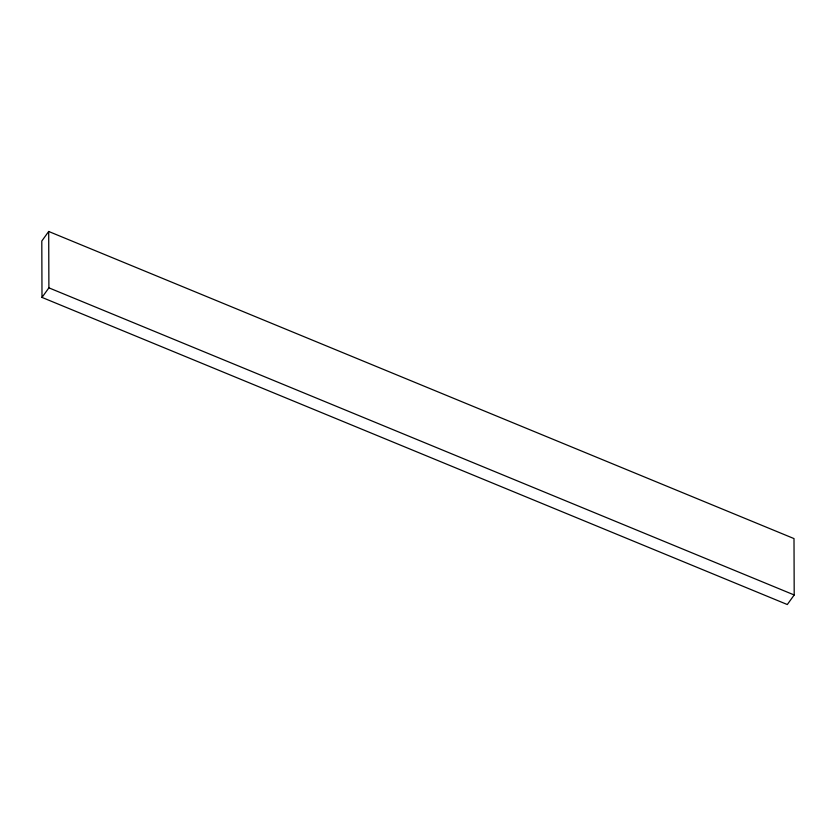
<?xml version="1.0" encoding="UTF-8"?>
<svg xmlns="http://www.w3.org/2000/svg" width="836" height="836" viewBox="0 0 836 836"><rect width="100%" height="100%" fill="white"/><g stroke="black" fill="none" stroke-linecap="round" stroke-linejoin="round"><path stroke-width="1.25" d="M48.697 231.467L41.8 241.029L41.999 297.417L787.303 604.532L794.2 594.971L794.001 538.583L48.697 231.467L48.896 287.845L41.999 297.417M48.896 287.845L794.2 594.971"/></g></svg>
